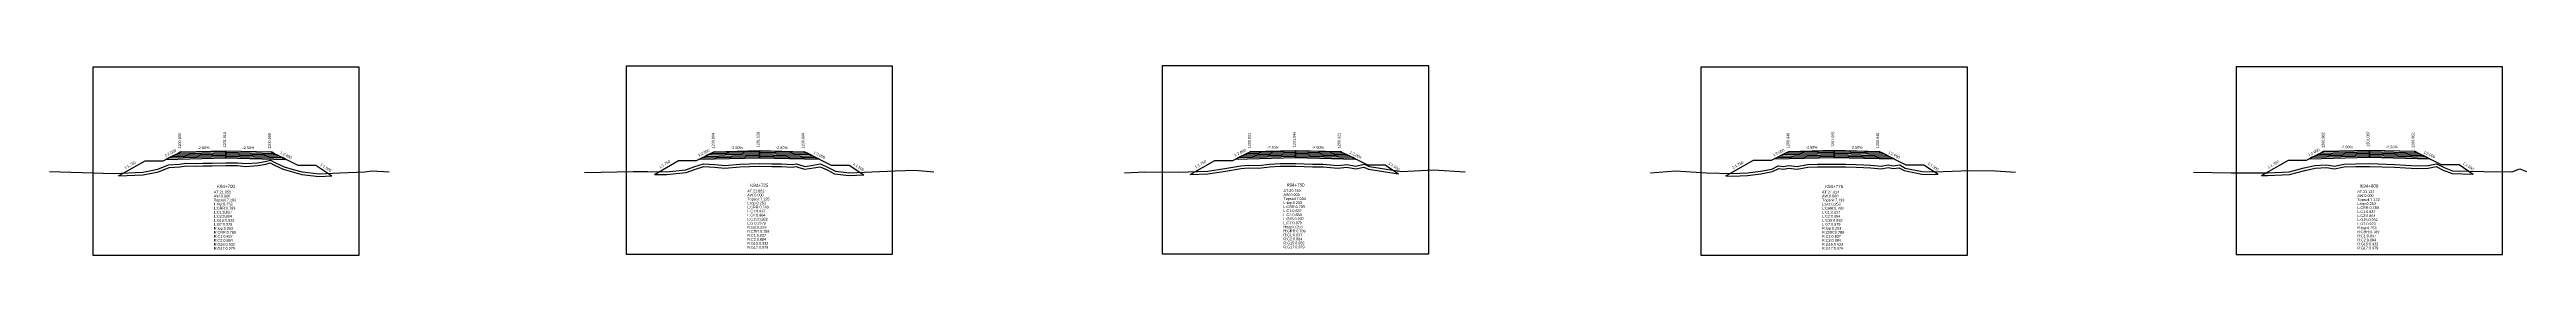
# Model space of a CAD drawing. Extents: x -7 to 78429, y 1189 to 1262.
# Drawn here: x 22038.8 to 22314.8, y 1189.3 to 1210.5 of the extents above; entities that cross this region are included whole.
import ezdxf
from ezdxf.enums import TextEntityAlignment as Align

# ---------------------------------------------------------------- set-up
doc = ezdxf.new("R2010")
doc.units = 0

msp = doc.modelspace()

# ---------------------------------------------------------------- linework, layer by layer
at = {"layer": 'A4_BORDER', "color": 7}
for points in [[(22043.577, 1189.34), (22073.284, 1189.34), (22073.284, 1210.345), (22043.577, 1210.345), (22043.577, 1189.34)], [(22103.018, 1189.459), (22132.718, 1189.459), (22132.718, 1210.459), (22103.018, 1210.459), (22103.018, 1189.459)], [(22162.769, 1189.5), (22192.469, 1189.5), (22192.469, 1210.5), (22162.769, 1210.5), (22162.769, 1189.5)], [(22222.786, 1189.337), (22252.486, 1189.337), (22252.486, 1210.337), (22222.786, 1210.337), (22222.786, 1189.337)], [(22282.427, 1189.393), (22312.127, 1189.393), (22312.127, 1210.393), (22282.427, 1210.393), (22282.427, 1189.393)]]:
    msp.add_lwpolyline(points, dxfattribs=at)
at = {"layer": 'CLEAR_GROUND', "color": 8}
for points in [[(22046.462, 1198.193), (22049.199, 1198.304), (22050.919, 1198.665), (22052.086, 1199.15), (22053.289, 1199.225), (22053.982, 1199.306), (22054.992, 1199.295), (22055.894, 1199.324), (22056.897, 1199.33), (22058.418, 1199.357), (22059.725, 1199.342), (22060.623, 1199.265), (22061.973, 1199.357), (22062.876, 1199.496), (22063.349, 1199.64), (22063.828, 1199.401), (22064.804, 1198.935), (22065.852, 1198.641), (22066.874, 1198.37), (22068.818, 1198.125), (22070.228, 1198.192)], [(22106.169, 1198.362), (22107.51, 1198.339), (22109.723, 1198.588), (22110.762, 1198.952), (22111.684, 1199.257), (22112.873, 1199.179), (22114.002, 1199.072), (22115.706, 1199.214), (22117.862, 1199.274), (22119.248, 1199.249), (22120.326, 1199.236), (22121.519, 1199.17), (22121.978, 1199.238), (22122.266, 1199.143), (22122.945, 1198.938), (22123.916, 1199.112), (22124.637, 1199.22), (22125.414, 1198.879), (22126.248, 1198.442), (22127.881, 1198.254), (22129.51, 1198.309)], [(22165.869, 1198.35), (22167.859, 1198.42), (22169.795, 1198.723), (22171.564, 1199.027), (22172.352, 1199.097), (22173.486, 1199.06), (22174.735, 1199.224), (22175.917, 1199.281), (22177.642, 1199.271), (22179.504, 1199.21), (22180.686, 1199.212), (22182.344, 1199.058), (22183.348, 1199.185), (22184.339, 1198.995), (22185.236, 1199.183), (22185.763, 1198.957), (22189.105, 1198.43)], [(22225.569, 1198.187), (22226.289, 1198.164), (22227.985, 1198.257), (22229.467, 1198.412), (22230.771, 1198.68), (22231.454, 1199.009), (22232.005, 1198.953), (22232.551, 1199.052), (22233.527, 1198.957), (22234.69, 1199.166), (22235.792, 1199.204), (22237.629, 1199.222), (22238.887, 1199.214), (22240.086, 1199.166), (22241.715, 1199.093), (22242.881, 1198.974), (22243.646, 1199.126), (22244.215, 1199.016), (22244.894, 1199.116), (22245.431, 1198.791), (22247.414, 1198.378), (22248.805, 1198.358), (22249.235, 1198.374)], [(22285.269, 1198.243), (22285.927, 1198.247), (22288.367, 1198.364), (22290.09, 1198.796), (22291.235, 1199.047), (22292.493, 1199.137), (22293.398, 1198.986), (22294.463, 1199.208), (22295.752, 1199.258), (22297.278, 1199.266), (22300.085, 1199.163), (22301.315, 1199.109), (22302.582, 1199.034), (22303.845, 1199.076), (22304.722, 1199.238), (22305.494, 1198.856), (22306.487, 1198.449), (22308.858, 1198.408)]]:
    msp.add_lwpolyline(points, dxfattribs=at)
at = {"layer": 'DESIGN_ROAD_TRIMMED', "color": 1}
for points in [[(22046.462, 1198.193), (22049.431, 1199.89), (22051.431, 1199.89), (22053.431, 1200.89), (22053.431, 1200.89), (22053.325, 1200.837), (22053.325, 1200.837), (22053.01, 1200.679), (22053.01, 1200.679), (22052.694, 1200.522), (22052.694, 1200.522), (22052.378, 1200.364), (22052.378, 1200.364), (22052.062, 1200.206), (22052.062, 1200.206), (22051.746, 1200.048), (22058.431, 1200.215), (22058.431, 1200.365), (22058.431, 1200.365), (22058.431, 1200.515), (22058.431, 1200.515), (22058.431, 1200.665), (22058.431, 1200.665), (22058.431, 1200.815), (22058.431, 1200.815), (22058.431, 1200.965), (22058.431, 1200.965), (22058.431, 1201.015), (22058.431, 1201.015), (22058.431, 1201.015), (22058.431, 1201.015), (22058.431, 1201.015), (22058.431, 1200.965), (22058.431, 1200.965), (22058.431, 1200.815), (22058.431, 1200.815), (22058.431, 1200.665), (22058.431, 1200.665), (22058.431, 1200.515), (22058.431, 1200.515), (22058.431, 1200.365), (22058.431, 1200.365), (22058.431, 1200.215), (22065.115, 1200.048), (22064.799, 1200.206), (22064.799, 1200.206), (22064.483, 1200.364), (22064.483, 1200.364), (22064.167, 1200.522), (22064.167, 1200.522), (22063.852, 1200.679), (22063.852, 1200.679), (22063.536, 1200.837), (22063.536, 1200.837), (22063.431, 1200.89), (22063.431, 1200.89), (22066.431, 1199.39), (22068.431, 1199.39), (22070.228, 1198.192)], [(22106.169, 1198.362), (22108.868, 1199.904), (22110.868, 1199.904), (22112.868, 1200.904), (22112.868, 1200.904), (22112.762, 1200.851), (22112.762, 1200.851), (22112.447, 1200.693), (22112.447, 1200.693), (22112.131, 1200.536), (22112.131, 1200.536), (22111.815, 1200.378), (22111.815, 1200.378), (22111.499, 1200.22), (22111.499, 1200.22), (22111.183, 1200.062), (22117.868, 1200.229), (22117.868, 1200.379), (22117.868, 1200.379), (22117.868, 1200.529), (22117.868, 1200.529), (22117.868, 1200.679), (22117.868, 1200.679), (22117.868, 1200.829), (22117.868, 1200.829), (22117.868, 1200.979), (22117.868, 1200.979), (22117.868, 1201.029), (22117.868, 1201.029), (22117.868, 1201.029), (22117.868, 1201.029), (22117.868, 1201.029), (22117.868, 1200.979), (22117.868, 1200.979), (22117.868, 1200.829), (22117.868, 1200.829), (22117.868, 1200.679), (22117.868, 1200.679), (22117.868, 1200.529), (22117.868, 1200.529), (22117.868, 1200.379), (22117.868, 1200.379), (22117.868, 1200.229), (22124.552, 1200.062), (22124.236, 1200.22), (22124.236, 1200.22), (22123.92, 1200.378), (22123.92, 1200.378), (22123.604, 1200.536), (22123.604, 1200.536), (22123.289, 1200.693), (22123.289, 1200.693), (22122.973, 1200.851), (22122.973, 1200.851), (22122.868, 1200.904), (22122.868, 1200.904), (22125.868, 1199.404), (22127.868, 1199.404), (22129.51, 1198.309)], [(22165.869, 1198.35), (22168.619, 1199.921), (22170.619, 1199.921), (22172.619, 1200.921), (22172.619, 1200.921), (22172.513, 1200.868), (22172.513, 1200.868), (22172.198, 1200.71), (22172.198, 1200.71), (22171.882, 1200.553), (22171.882, 1200.553), (22171.566, 1200.395), (22171.566, 1200.395), (22171.25, 1200.237), (22171.25, 1200.237), (22170.935, 1200.079), (22177.619, 1200.246), (22177.619, 1200.396), (22177.619, 1200.396), (22177.619, 1200.546), (22177.619, 1200.546), (22177.619, 1200.696), (22177.619, 1200.696), (22177.619, 1200.846), (22177.619, 1200.846), (22177.619, 1200.996), (22177.619, 1200.996), (22177.619, 1201.046), (22177.619, 1201.046), (22177.619, 1201.046), (22177.619, 1201.046), (22177.619, 1201.046), (22177.619, 1200.996), (22177.619, 1200.996), (22177.619, 1200.846), (22177.619, 1200.846), (22177.619, 1200.696), (22177.619, 1200.696), (22177.619, 1200.546), (22177.619, 1200.546), (22177.619, 1200.396), (22177.619, 1200.396), (22177.619, 1200.246), (22184.303, 1200.079), (22183.987, 1200.237), (22183.987, 1200.237), (22183.671, 1200.395), (22183.671, 1200.395), (22183.356, 1200.553), (22183.356, 1200.553), (22183.04, 1200.71), (22183.04, 1200.71), (22182.724, 1200.868), (22182.724, 1200.868), (22182.619, 1200.921), (22182.619, 1200.921), (22185.619, 1199.421), (22187.619, 1199.421), (22189.105, 1198.43)], [(22225.569, 1198.187), (22228.636, 1199.94), (22230.636, 1199.94), (22232.636, 1200.94), (22232.636, 1200.94), (22232.531, 1200.887), (22232.531, 1200.887), (22232.215, 1200.729), (22232.215, 1200.729), (22231.9, 1200.572), (22231.9, 1200.572), (22231.584, 1200.414), (22231.584, 1200.414), (22231.268, 1200.256), (22231.268, 1200.256), (22230.952, 1200.098), (22237.636, 1200.265), (22237.636, 1200.415), (22237.636, 1200.415), (22237.636, 1200.565), (22237.636, 1200.565), (22237.636, 1200.715), (22237.636, 1200.715), (22237.636, 1200.865), (22237.636, 1200.865), (22237.636, 1201.015), (22237.636, 1201.015), (22237.636, 1201.065), (22237.636, 1201.065), (22237.636, 1201.065), (22237.636, 1201.065), (22237.636, 1201.065), (22237.636, 1201.015), (22237.636, 1201.015), (22237.636, 1200.865), (22237.636, 1200.865), (22237.636, 1200.715), (22237.636, 1200.715), (22237.636, 1200.565), (22237.636, 1200.565), (22237.636, 1200.415), (22237.636, 1200.415), (22237.636, 1200.265), (22244.321, 1200.098), (22244.005, 1200.256), (22244.005, 1200.256), (22243.689, 1200.414), (22243.689, 1200.414), (22243.373, 1200.572), (22243.373, 1200.572), (22243.057, 1200.729), (22243.057, 1200.729), (22242.742, 1200.887), (22242.742, 1200.887), (22242.636, 1200.94), (22242.636, 1200.94), (22245.636, 1199.44), (22247.636, 1199.44), (22249.235, 1198.374)], [(22285.269, 1198.243), (22288.277, 1199.962), (22290.277, 1199.962), (22292.277, 1200.962), (22292.277, 1200.962), (22292.172, 1200.909), (22292.172, 1200.909), (22291.856, 1200.751), (22291.856, 1200.751), (22291.54, 1200.594), (22291.54, 1200.594), (22291.224, 1200.436), (22291.224, 1200.436), (22290.908, 1200.278), (22290.908, 1200.278), (22290.593, 1200.12), (22297.277, 1200.287), (22297.277, 1200.437), (22297.277, 1200.437), (22297.277, 1200.587), (22297.277, 1200.587), (22297.277, 1200.737), (22297.277, 1200.737), (22297.277, 1200.887), (22297.277, 1200.887), (22297.277, 1201.037), (22297.277, 1201.037), (22297.277, 1201.087), (22297.277, 1201.087), (22297.277, 1201.087), (22297.277, 1201.087), (22297.277, 1201.087), (22297.277, 1201.037), (22297.277, 1201.037), (22297.277, 1200.887), (22297.277, 1200.887), (22297.277, 1200.737), (22297.277, 1200.737), (22297.277, 1200.587), (22297.277, 1200.587), (22297.277, 1200.437), (22297.277, 1200.437), (22297.277, 1200.287), (22303.961, 1200.12), (22303.645, 1200.278), (22303.645, 1200.278), (22303.33, 1200.436), (22303.33, 1200.436), (22303.014, 1200.594), (22303.014, 1200.594), (22302.698, 1200.751), (22302.698, 1200.751), (22302.382, 1200.909), (22302.382, 1200.909), (22302.277, 1200.962), (22302.277, 1200.962), (22305.277, 1199.462), (22307.277, 1199.462), (22308.858, 1198.408)]]:
    msp.add_lwpolyline(points, dxfattribs=at)
at = {"layer": 'FINISHED_ROAD', "color": 2}
for points in [[(22049.431, 1199.89), (22051.431, 1199.89), (22053.431, 1200.89), (22053.431, 1200.89), (22058.431, 1201.015), (22063.431, 1200.89), (22063.431, 1200.89), (22066.431, 1199.39), (22068.431, 1199.39)], [(22108.868, 1199.904), (22110.868, 1199.904), (22112.868, 1200.904), (22112.868, 1200.904), (22117.868, 1201.029), (22122.868, 1200.904), (22122.868, 1200.904), (22125.868, 1199.404), (22127.868, 1199.404)], [(22168.619, 1199.921), (22170.619, 1199.921), (22172.619, 1200.921), (22172.619, 1200.921), (22177.619, 1201.046), (22182.619, 1200.921), (22182.619, 1200.921), (22185.619, 1199.421), (22187.619, 1199.421)], [(22228.636, 1199.94), (22230.636, 1199.94), (22232.636, 1200.94), (22232.636, 1200.94), (22237.636, 1201.065), (22242.636, 1200.94), (22242.636, 1200.94), (22245.636, 1199.44), (22247.636, 1199.44)], [(22288.277, 1199.962), (22290.277, 1199.962), (22292.277, 1200.962), (22292.277, 1200.962), (22297.277, 1201.087), (22302.277, 1200.962), (22302.277, 1200.962), (22305.277, 1199.462), (22307.277, 1199.462)]]:
    msp.add_lwpolyline(points, dxfattribs=at)
at = {"layer": 'LAYER_0', "color": 4}
for points in [[(22053.431, 1200.89), (22053.325, 1200.837), (22058.431, 1200.965), (22058.431, 1201.015)], [(22112.868, 1200.904), (22112.762, 1200.851), (22117.868, 1200.979), (22117.868, 1201.029)], [(22172.619, 1200.921), (22172.513, 1200.868), (22177.619, 1200.996), (22177.619, 1201.046)], [(22232.636, 1200.94), (22232.531, 1200.887), (22237.636, 1201.015), (22237.636, 1201.065)], [(22292.277, 1200.962), (22292.172, 1200.909), (22297.277, 1201.037), (22297.277, 1201.087)]]:
    msp.add_lwpolyline(points, dxfattribs=at)
at = {"layer": 'LAYER_1', "color": 4}
for points in [[(22053.325, 1200.837), (22053.01, 1200.679), (22058.431, 1200.815), (22058.431, 1200.965)], [(22112.762, 1200.851), (22112.447, 1200.693), (22117.868, 1200.829), (22117.868, 1200.979)], [(22172.513, 1200.868), (22172.198, 1200.71), (22177.619, 1200.846), (22177.619, 1200.996)], [(22232.531, 1200.887), (22232.215, 1200.729), (22237.636, 1200.865), (22237.636, 1201.015)], [(22292.172, 1200.909), (22291.856, 1200.751), (22297.277, 1200.887), (22297.277, 1201.037)]]:
    msp.add_lwpolyline(points, dxfattribs=at)
at = {"layer": 'LAYER_10', "color": 6}
for points in [[(22064.483, 1200.364), (22064.799, 1200.206), (22058.431, 1200.365), (22058.431, 1200.515)], [(22123.92, 1200.378), (22124.236, 1200.22), (22117.868, 1200.379), (22117.868, 1200.529)], [(22183.671, 1200.395), (22183.987, 1200.237), (22177.619, 1200.396), (22177.619, 1200.546)], [(22243.689, 1200.414), (22244.005, 1200.256), (22237.636, 1200.415), (22237.636, 1200.565)], [(22303.33, 1200.436), (22303.645, 1200.278), (22297.277, 1200.437), (22297.277, 1200.587)]]:
    msp.add_lwpolyline(points, dxfattribs=at)
at = {"layer": 'LAYER_11', "color": 6}
for points in [[(22064.799, 1200.206), (22065.115, 1200.048), (22058.431, 1200.215), (22058.431, 1200.365)], [(22124.236, 1200.22), (22124.552, 1200.062), (22117.868, 1200.229), (22117.868, 1200.379)], [(22183.987, 1200.237), (22184.303, 1200.079), (22177.619, 1200.246), (22177.619, 1200.396)], [(22244.005, 1200.256), (22244.321, 1200.098), (22237.636, 1200.265), (22237.636, 1200.415)], [(22303.645, 1200.278), (22303.961, 1200.12), (22297.277, 1200.287), (22297.277, 1200.437)]]:
    msp.add_lwpolyline(points, dxfattribs=at)
at = {"layer": 'LAYER_2', "color": 4}
for points in [[(22053.01, 1200.679), (22052.694, 1200.522), (22058.431, 1200.665), (22058.431, 1200.815)], [(22112.447, 1200.693), (22112.131, 1200.536), (22117.868, 1200.679), (22117.868, 1200.829)], [(22172.198, 1200.71), (22171.882, 1200.553), (22177.619, 1200.696), (22177.619, 1200.846)], [(22232.215, 1200.729), (22231.9, 1200.572), (22237.636, 1200.715), (22237.636, 1200.865)], [(22291.856, 1200.751), (22291.54, 1200.594), (22297.277, 1200.737), (22297.277, 1200.887)]]:
    msp.add_lwpolyline(points, dxfattribs=at)
at = {"layer": 'LAYER_3', "color": 4}
for points in [[(22052.694, 1200.522), (22052.378, 1200.364), (22058.431, 1200.515), (22058.431, 1200.665)], [(22112.131, 1200.536), (22111.815, 1200.378), (22117.868, 1200.529), (22117.868, 1200.679)], [(22171.882, 1200.553), (22171.566, 1200.395), (22177.619, 1200.546), (22177.619, 1200.696)], [(22231.9, 1200.572), (22231.584, 1200.414), (22237.636, 1200.565), (22237.636, 1200.715)], [(22291.54, 1200.594), (22291.224, 1200.436), (22297.277, 1200.587), (22297.277, 1200.737)]]:
    msp.add_lwpolyline(points, dxfattribs=at)
at = {"layer": 'LAYER_4', "color": 4}
for points in [[(22052.378, 1200.364), (22052.062, 1200.206), (22058.431, 1200.365), (22058.431, 1200.515)], [(22111.815, 1200.378), (22111.499, 1200.22), (22117.868, 1200.379), (22117.868, 1200.529)], [(22171.566, 1200.395), (22171.25, 1200.237), (22177.619, 1200.396), (22177.619, 1200.546)], [(22231.584, 1200.414), (22231.268, 1200.256), (22237.636, 1200.415), (22237.636, 1200.565)], [(22291.224, 1200.436), (22290.908, 1200.278), (22297.277, 1200.437), (22297.277, 1200.587)]]:
    msp.add_lwpolyline(points, dxfattribs=at)
at = {"layer": 'LAYER_5', "color": 4}
for points in [[(22052.062, 1200.206), (22051.746, 1200.048), (22058.431, 1200.215), (22058.431, 1200.365)], [(22111.499, 1200.22), (22111.183, 1200.062), (22117.868, 1200.229), (22117.868, 1200.379)], [(22171.25, 1200.237), (22170.935, 1200.079), (22177.619, 1200.246), (22177.619, 1200.396)], [(22231.268, 1200.256), (22230.952, 1200.098), (22237.636, 1200.265), (22237.636, 1200.415)], [(22290.908, 1200.278), (22290.593, 1200.12), (22297.277, 1200.287), (22297.277, 1200.437)]]:
    msp.add_lwpolyline(points, dxfattribs=at)
at = {"layer": 'LAYER_6', "color": 6}
for points in [[(22063.431, 1200.89), (22063.536, 1200.837), (22058.431, 1200.965), (22058.431, 1201.015)], [(22122.868, 1200.904), (22122.973, 1200.851), (22117.868, 1200.979), (22117.868, 1201.029)], [(22182.619, 1200.921), (22182.724, 1200.868), (22177.619, 1200.996), (22177.619, 1201.046)], [(22242.636, 1200.94), (22242.742, 1200.887), (22237.636, 1201.015), (22237.636, 1201.065)], [(22302.277, 1200.962), (22302.382, 1200.909), (22297.277, 1201.037), (22297.277, 1201.087)]]:
    msp.add_lwpolyline(points, dxfattribs=at)
at = {"layer": 'LAYER_7', "color": 6}
for points in [[(22063.536, 1200.837), (22063.852, 1200.679), (22058.431, 1200.815), (22058.431, 1200.965)], [(22122.973, 1200.851), (22123.289, 1200.693), (22117.868, 1200.829), (22117.868, 1200.979)], [(22182.724, 1200.868), (22183.04, 1200.71), (22177.619, 1200.846), (22177.619, 1200.996)], [(22242.742, 1200.887), (22243.057, 1200.729), (22237.636, 1200.865), (22237.636, 1201.015)], [(22302.382, 1200.909), (22302.698, 1200.751), (22297.277, 1200.887), (22297.277, 1201.037)]]:
    msp.add_lwpolyline(points, dxfattribs=at)
at = {"layer": 'LAYER_8', "color": 6}
for points in [[(22063.852, 1200.679), (22064.167, 1200.522), (22058.431, 1200.665), (22058.431, 1200.815)], [(22123.289, 1200.693), (22123.604, 1200.536), (22117.868, 1200.679), (22117.868, 1200.829)], [(22183.04, 1200.71), (22183.356, 1200.553), (22177.619, 1200.696), (22177.619, 1200.846)], [(22243.057, 1200.729), (22243.373, 1200.572), (22237.636, 1200.715), (22237.636, 1200.865)], [(22302.698, 1200.751), (22303.014, 1200.594), (22297.277, 1200.737), (22297.277, 1200.887)]]:
    msp.add_lwpolyline(points, dxfattribs=at)
at = {"layer": 'LAYER_9', "color": 6}
for points in [[(22064.167, 1200.522), (22064.483, 1200.364), (22058.431, 1200.515), (22058.431, 1200.665)], [(22123.604, 1200.536), (22123.92, 1200.378), (22117.868, 1200.529), (22117.868, 1200.679)], [(22183.356, 1200.553), (22183.671, 1200.395), (22177.619, 1200.546), (22177.619, 1200.696)], [(22243.373, 1200.572), (22243.689, 1200.414), (22237.636, 1200.565), (22237.636, 1200.715)], [(22303.014, 1200.594), (22303.33, 1200.436), (22297.277, 1200.587), (22297.277, 1200.737)]]:
    msp.add_lwpolyline(points, dxfattribs=at)
at = {"layer": 'NATURAL_GROUND', "color": 3}
for points in [[(22038.769, 1198.701), (22042.419, 1198.574), (22045.927, 1198.472), (22049.162, 1198.603), (22050.83, 1198.953), (22052.018, 1199.446), (22053.263, 1199.524), (22053.967, 1199.606), (22054.989, 1199.595), (22055.889, 1199.624), (22056.894, 1199.63), (22058.417, 1199.657), (22059.74, 1199.642), (22060.626, 1199.566), (22061.94, 1199.655), (22062.809, 1199.789), (22063.376, 1199.962), (22063.96, 1199.671), (22064.91, 1199.217), (22065.931, 1198.93), (22066.932, 1198.665), (22068.83, 1198.426), (22071.128, 1198.535), (22073.887, 1198.661), (22074.69, 1198.759), (22076.614, 1198.651)], [(22098.391, 1198.578), (22103.793, 1198.699), (22105.425, 1198.675), (22107.496, 1198.639), (22109.656, 1198.882), (22110.666, 1199.236), (22111.646, 1199.56), (22112.897, 1199.478), (22114.004, 1199.373), (22115.69, 1199.514), (22117.861, 1199.574), (22119.253, 1199.549), (22120.336, 1199.536), (22121.506, 1199.471), (22122.005, 1199.545), (22122.357, 1199.429), (22122.963, 1199.246), (22123.868, 1199.408), (22124.679, 1199.529), (22125.544, 1199.15), (22126.338, 1198.734), (22127.894, 1198.555), (22130.405, 1198.639), (22133.002, 1198.751), (22135.176, 1198.825), (22137.317, 1198.64)], [(22158.565, 1198.549), (22160.825, 1198.661), (22164.534, 1198.603), (22167.831, 1198.719), (22169.747, 1199.019), (22171.526, 1199.325), (22172.344, 1199.397), (22173.471, 1199.361), (22174.709, 1199.523), (22175.911, 1199.581), (22177.648, 1199.571), (22179.509, 1199.51), (22180.7, 1199.512), (22182.339, 1199.36), (22183.358, 1199.489), (22184.337, 1199.301), (22185.267, 1199.496), (22185.847, 1199.247), (22189.427, 1198.683), (22192.977, 1198.857), (22196.521, 1198.663)], [(22217.178, 1198.529), (22219.956, 1198.773), (22223.412, 1198.558), (22226.285, 1198.464), (22227.961, 1198.556), (22229.421, 1198.709), (22230.674, 1198.966), (22231.399, 1199.316), (22231.993, 1199.256), (22232.538, 1199.355), (22233.514, 1199.26), (22234.658, 1199.465), (22235.785, 1199.504), (22237.628, 1199.522), (22238.894, 1199.514), (22240.098, 1199.466), (22241.737, 1199.392), (22242.866, 1199.277), (22243.645, 1199.432), (22244.221, 1199.32), (22244.957, 1199.429), (22245.542, 1199.074), (22247.447, 1198.678), (22248.801, 1198.658), (22252.756, 1198.81), (22255.621, 1198.748), (22257.831, 1198.626)], [(22277.663, 1198.607), (22281.881, 1198.524), (22285.919, 1198.547), (22288.323, 1198.662), (22290.021, 1199.088), (22291.192, 1199.345), (22292.507, 1199.439), (22293.392, 1199.291), (22294.426, 1199.507), (22295.746, 1199.558), (22297.283, 1199.566), (22300.097, 1199.463), (22301.331, 1199.409), (22302.586, 1199.334), (22303.813, 1199.375), (22304.766, 1199.551), (22305.618, 1199.13), (22306.549, 1198.748), (22310.04, 1198.687), (22313.153, 1198.669), (22314.042, 1198.995), (22314.781, 1198.702)]]:
    msp.add_lwpolyline(points, dxfattribs=at)
at = {"layer": 'STRUCTURE_LEFT', "color": 4}
for points in [[(22053.431, 1200.89), (22053.325, 1200.837), (22053.325, 1200.837), (22053.01, 1200.679), (22053.01, 1200.679), (22052.694, 1200.522), (22052.694, 1200.522), (22052.378, 1200.364), (22052.378, 1200.364), (22052.062, 1200.206), (22052.062, 1200.206), (22051.746, 1200.048), (22058.431, 1200.215), (22058.431, 1200.365), (22058.431, 1200.365), (22058.431, 1200.515), (22058.431, 1200.515), (22058.431, 1200.665), (22058.431, 1200.665), (22058.431, 1200.815), (22058.431, 1200.815), (22058.431, 1200.965), (22058.431, 1200.965), (22058.431, 1201.015), (22058.431, 1201.015)], [(22112.868, 1200.904), (22112.762, 1200.851), (22112.762, 1200.851), (22112.447, 1200.693), (22112.447, 1200.693), (22112.131, 1200.536), (22112.131, 1200.536), (22111.815, 1200.378), (22111.815, 1200.378), (22111.499, 1200.22), (22111.499, 1200.22), (22111.183, 1200.062), (22117.868, 1200.229), (22117.868, 1200.379), (22117.868, 1200.379), (22117.868, 1200.529), (22117.868, 1200.529), (22117.868, 1200.679), (22117.868, 1200.679), (22117.868, 1200.829), (22117.868, 1200.829), (22117.868, 1200.979), (22117.868, 1200.979), (22117.868, 1201.029), (22117.868, 1201.029)], [(22172.619, 1200.921), (22172.513, 1200.868), (22172.513, 1200.868), (22172.198, 1200.71), (22172.198, 1200.71), (22171.882, 1200.553), (22171.882, 1200.553), (22171.566, 1200.395), (22171.566, 1200.395), (22171.25, 1200.237), (22171.25, 1200.237), (22170.935, 1200.079), (22177.619, 1200.246), (22177.619, 1200.396), (22177.619, 1200.396), (22177.619, 1200.546), (22177.619, 1200.546), (22177.619, 1200.696), (22177.619, 1200.696), (22177.619, 1200.846), (22177.619, 1200.846), (22177.619, 1200.996), (22177.619, 1200.996), (22177.619, 1201.046), (22177.619, 1201.046)], [(22232.636, 1200.94), (22232.531, 1200.887), (22232.531, 1200.887), (22232.215, 1200.729), (22232.215, 1200.729), (22231.9, 1200.572), (22231.9, 1200.572), (22231.584, 1200.414), (22231.584, 1200.414), (22231.268, 1200.256), (22231.268, 1200.256), (22230.952, 1200.098), (22237.636, 1200.265), (22237.636, 1200.415), (22237.636, 1200.415), (22237.636, 1200.565), (22237.636, 1200.565), (22237.636, 1200.715), (22237.636, 1200.715), (22237.636, 1200.865), (22237.636, 1200.865), (22237.636, 1201.015), (22237.636, 1201.015), (22237.636, 1201.065), (22237.636, 1201.065)], [(22292.277, 1200.962), (22292.172, 1200.909), (22292.172, 1200.909), (22291.856, 1200.751), (22291.856, 1200.751), (22291.54, 1200.594), (22291.54, 1200.594), (22291.224, 1200.436), (22291.224, 1200.436), (22290.908, 1200.278), (22290.908, 1200.278), (22290.593, 1200.12), (22297.277, 1200.287), (22297.277, 1200.437), (22297.277, 1200.437), (22297.277, 1200.587), (22297.277, 1200.587), (22297.277, 1200.737), (22297.277, 1200.737), (22297.277, 1200.887), (22297.277, 1200.887), (22297.277, 1201.037), (22297.277, 1201.037), (22297.277, 1201.087), (22297.277, 1201.087)]]:
    msp.add_lwpolyline(points, dxfattribs=at)
at = {"layer": 'STRUCTURE_RIGHT', "color": 6}
for points in [[(22058.431, 1201.015), (22058.431, 1201.015), (22058.431, 1200.965), (22058.431, 1200.965), (22058.431, 1200.815), (22058.431, 1200.815), (22058.431, 1200.665), (22058.431, 1200.665), (22058.431, 1200.515), (22058.431, 1200.515), (22058.431, 1200.365), (22058.431, 1200.365), (22058.431, 1200.215), (22065.115, 1200.048), (22064.799, 1200.206), (22064.799, 1200.206), (22064.483, 1200.364), (22064.483, 1200.364), (22064.167, 1200.522), (22064.167, 1200.522), (22063.852, 1200.679), (22063.852, 1200.679), (22063.536, 1200.837), (22063.536, 1200.837), (22063.431, 1200.89)], [(22117.868, 1201.029), (22117.868, 1201.029), (22117.868, 1200.979), (22117.868, 1200.979), (22117.868, 1200.829), (22117.868, 1200.829), (22117.868, 1200.679), (22117.868, 1200.679), (22117.868, 1200.529), (22117.868, 1200.529), (22117.868, 1200.379), (22117.868, 1200.379), (22117.868, 1200.229), (22124.552, 1200.062), (22124.236, 1200.22), (22124.236, 1200.22), (22123.92, 1200.378), (22123.92, 1200.378), (22123.604, 1200.536), (22123.604, 1200.536), (22123.289, 1200.693), (22123.289, 1200.693), (22122.973, 1200.851), (22122.973, 1200.851), (22122.868, 1200.904)], [(22177.619, 1201.046), (22177.619, 1201.046), (22177.619, 1200.996), (22177.619, 1200.996), (22177.619, 1200.846), (22177.619, 1200.846), (22177.619, 1200.696), (22177.619, 1200.696), (22177.619, 1200.546), (22177.619, 1200.546), (22177.619, 1200.396), (22177.619, 1200.396), (22177.619, 1200.246), (22184.303, 1200.079), (22183.987, 1200.237), (22183.987, 1200.237), (22183.671, 1200.395), (22183.671, 1200.395), (22183.356, 1200.553), (22183.356, 1200.553), (22183.04, 1200.71), (22183.04, 1200.71), (22182.724, 1200.868), (22182.724, 1200.868), (22182.619, 1200.921)], [(22237.636, 1201.065), (22237.636, 1201.065), (22237.636, 1201.015), (22237.636, 1201.015), (22237.636, 1200.865), (22237.636, 1200.865), (22237.636, 1200.715), (22237.636, 1200.715), (22237.636, 1200.565), (22237.636, 1200.565), (22237.636, 1200.415), (22237.636, 1200.415), (22237.636, 1200.265), (22244.321, 1200.098), (22244.005, 1200.256), (22244.005, 1200.256), (22243.689, 1200.414), (22243.689, 1200.414), (22243.373, 1200.572), (22243.373, 1200.572), (22243.057, 1200.729), (22243.057, 1200.729), (22242.742, 1200.887), (22242.742, 1200.887), (22242.636, 1200.94)], [(22297.277, 1201.087), (22297.277, 1201.087), (22297.277, 1201.037), (22297.277, 1201.037), (22297.277, 1200.887), (22297.277, 1200.887), (22297.277, 1200.737), (22297.277, 1200.737), (22297.277, 1200.587), (22297.277, 1200.587), (22297.277, 1200.437), (22297.277, 1200.437), (22297.277, 1200.287), (22303.961, 1200.12), (22303.645, 1200.278), (22303.645, 1200.278), (22303.33, 1200.436), (22303.33, 1200.436), (22303.014, 1200.594), (22303.014, 1200.594), (22302.698, 1200.751), (22302.698, 1200.751), (22302.382, 1200.909), (22302.382, 1200.909), (22302.277, 1200.962)]]:
    msp.add_lwpolyline(points, dxfattribs=at)

# ---------------------------------------------------------------- texts
at = {"layer": 'INFO_TEXT'}
for s, p in [('AT:21.055', (22057.08, 1196.241)), ('AW:0.000', (22057.08, 1195.791)), ('Topsoil:7.263', (22057.08, 1195.341)), ('L:top:0.253', (22057.08, 1194.891)), ('AT:21.651', (22116.518, 1196.359)), ('AW:0.000', (22116.518, 1195.909)), ('Topsoil:7.125', (22116.518, 1195.459)), ('L:top:0.253', (22116.518, 1195.009)), ('AT:20.749', (22176.269, 1196.4)), ('AW:0.000', (22176.269, 1195.95)), ('Topsoil:7.034', (22176.269, 1195.5)), ('L:top:0.253', (22176.269, 1195.05)), ('AT:24.014', (22236.286, 1196.237)), ('AW:0.000', (22236.286, 1195.787)), ('Topsoil:7.199', (22236.286, 1195.337)), ('L:top:0.253', (22236.286, 1194.887)), ('AT:23.137', (22295.927, 1196.293)), ('AW:0.000', (22295.927, 1195.843)), ('Topsoil:7.172', (22295.927, 1195.393)), ('L:top:0.253', (22295.927, 1194.943)), ('L:CRR:0.789', (22057.08, 1194.441)), ('L:C1:0.837', (22057.08, 1193.991)), ('L:C2:0.884', (22057.08, 1193.541)), ('L:G15:0.932', (22057.08, 1193.091)), ('L:G7:0.979', (22057.08, 1192.641)), ('R:top:0.253', (22057.08, 1192.19)), ('L:CRR:0.789', (22116.518, 1194.559)), ('L:C1:0.837', (22116.518, 1194.109)), ('L:C2:0.884', (22116.518, 1193.659)), ('L:G15:0.932', (22116.518, 1193.209)), ('L:G7:0.979', (22116.518, 1192.759)), ('R:top:0.253', (22116.518, 1192.309)), ('L:CRR:0.789', (22176.269, 1194.6)), ('L:C1:0.837', (22176.269, 1194.15)), ('L:C2:0.884', (22176.269, 1193.7)), ('L:G15:0.932', (22176.269, 1193.25)), ('L:G7:0.979', (22176.269, 1192.8)), ('R:top:0.253', (22176.269, 1192.35)), ('L:CRR:0.789', (22236.286, 1194.437)), ('L:C1:0.837', (22236.286, 1193.987)), ('L:C2:0.884', (22236.286, 1193.537)), ('L:G15:0.932', (22236.286, 1193.087)), ('L:G7:0.979', (22236.286, 1192.637)), ('R:top:0.253', (22236.286, 1192.187)), ('L:CRR:0.789', (22295.927, 1194.493)), ('L:C1:0.837', (22295.927, 1194.043)), ('L:C2:0.884', (22295.927, 1193.593)), ('L:G15:0.932', (22295.927, 1193.143)), ('L:G7:0.979', (22295.927, 1192.693)), ('R:top:0.253', (22295.927, 1192.243)), ('R:CRR:0.789', (22057.08, 1191.74)), ('R:C1:0.837', (22057.08, 1191.29)), ('R:C2:0.884', (22057.08, 1190.84)), ('R:G15:0.932', (22057.08, 1190.39)), ('R:G17:0.979', (22057.08, 1189.94)), ('R:CRR:0.789', (22116.518, 1191.859)), ('R:C1:0.837', (22116.518, 1191.409)), ('R:C2:0.884', (22116.518, 1190.959)), ('R:G15:0.932', (22116.518, 1190.509)), ('R:G17:0.979', (22116.518, 1190.059)), ('R:CRR:0.789', (22176.269, 1191.9)), ('R:C1:0.837', (22176.269, 1191.45)), ('R:C2:0.884', (22176.269, 1191)), ('R:G15:0.932', (22176.269, 1190.55)), ('R:G17:0.979', (22176.269, 1190.1)), ('R:CRR:0.789', (22236.286, 1191.737)), ('R:C1:0.837', (22236.286, 1191.287)), ('R:C2:0.884', (22236.286, 1190.837)), ('R:G15:0.932', (22236.286, 1190.387)), ('R:G17:0.979', (22236.286, 1189.937)), ('R:CRR:0.789', (22295.927, 1191.793)), ('R:C1:0.837', (22295.927, 1191.343)), ('R:C2:0.884', (22295.927, 1190.893)), ('R:G15:0.932', (22295.927, 1190.443)), ('R:G17:0.979', (22295.927, 1189.993))]:
    msp.add_text(s, height=0.3, dxfattribs=at).set_placement(p)
at = {"layer": 'LEFT_TEXT_H'}
for s, p in [('1200.890', (22053.431, 1201.25)), ('1200.904', (22112.868, 1201.264)), ('1200.921', (22172.619, 1201.281)), ('1200.940', (22232.636, 1201.3)), ('1200.962', (22292.277, 1201.322))]:
    msp.add_text(s, height=0.3, rotation=90, dxfattribs=at).set_placement(p)
at = {"layer": 'POINT_TEXT_H'}
for s, p in [('1201.015', (22058.431, 1201.375)), ('1201.029', (22117.868, 1201.389)), ('1201.046', (22177.619, 1201.406)), ('1201.065', (22237.636, 1201.425)), ('1201.087', (22297.277, 1201.447))]:
    msp.add_text(s, height=0.3, rotation=90, dxfattribs=at).set_placement(p)
at = {"layer": 'RIGHT_TEXT_H'}
for s, p in [('1200.890', (22063.431, 1201.25)), ('1200.904', (22122.868, 1201.264)), ('1200.921', (22182.619, 1201.281)), ('1200.940', (22242.636, 1201.3)), ('1200.962', (22302.277, 1201.322))]:
    msp.add_text(s, height=0.3, rotation=90, dxfattribs=at).set_placement(p)
at = {"layer": 'SLOPE_left'}
for s, rotation, p in [('1:2.000', 26.565, (22052.35, 1200.551)), ('1:2.000', 26.565, (22111.787, 1200.565)), ('1:2.000', 26.565, (22171.538, 1200.582)), ('1:2.000', 26.565, (22231.556, 1200.601)), ('1:2.000', 26.565, (22291.196, 1200.623)), ('1:1.750', 29.745, (22047.857, 1199.198)), ('1:1.750', 29.745, (22107.429, 1199.289)), ('1:1.750', 29.745, (22167.155, 1199.292)), ('1:1.750', 29.745, (22227.013, 1199.22)), ('1:1.750', 29.745, (22286.684, 1199.259))]:
    msp.add_text(s, height=0.3, rotation=rotation, dxfattribs=at).set_placement(p, align=Align.BOTTOM_CENTER)
at = {"layer": 'SLOPE_right'}
for s, rotation, p in [('1:2.000', -26.565, (22065.011, 1200.301)), ('1:2.000', -26.565, (22124.448, 1200.315)), ('1:2.000', -26.565, (22184.199, 1200.332)), ('1:2.000', -26.565, (22244.217, 1200.351)), ('1:2.000', -26.565, (22303.857, 1200.373)), ('1:1.500', -33.69, (22069.429, 1198.941)), ('1:1.500', -33.69, (22128.789, 1199.006)), ('1:1.500', -33.69, (22188.462, 1199.075)), ('1:1.500', -33.69, (22248.535, 1199.057)), ('1:1.500', -33.69, (22308.168, 1199.085))]:
    msp.add_text(s, height=0.3, rotation=rotation, dxfattribs=at).set_placement(p, align=Align.BOTTOM_CENTER)
at = {"layer": 'SLOPE_TEXT'}
for p in [(22055.931, 1201.193), (22060.931, 1201.193), (22115.368, 1201.207), (22120.368, 1201.207), (22175.119, 1201.224), (22180.119, 1201.224), (22235.136, 1201.243), (22240.136, 1201.243), (22294.777, 1201.264), (22299.777, 1201.264)]:
    msp.add_text('-2.50%', height=0.3, dxfattribs=at).set_placement(p, align=Align.CENTER)
at = {"layer": 'STATION_TITLE'}
for s, p in [('K94+700', (22058.431, 1196.842)), ('K94+725', (22117.868, 1196.959)), ('K94+750', (22177.619, 1197)), ('K94+775', (22237.636, 1196.837)), ('K94+800', (22297.277, 1196.893))]:
    msp.add_text(s, height=0.36, dxfattribs=at).set_placement(p, align=Align.CENTER)

doc.saveas('drawing.dxf')
